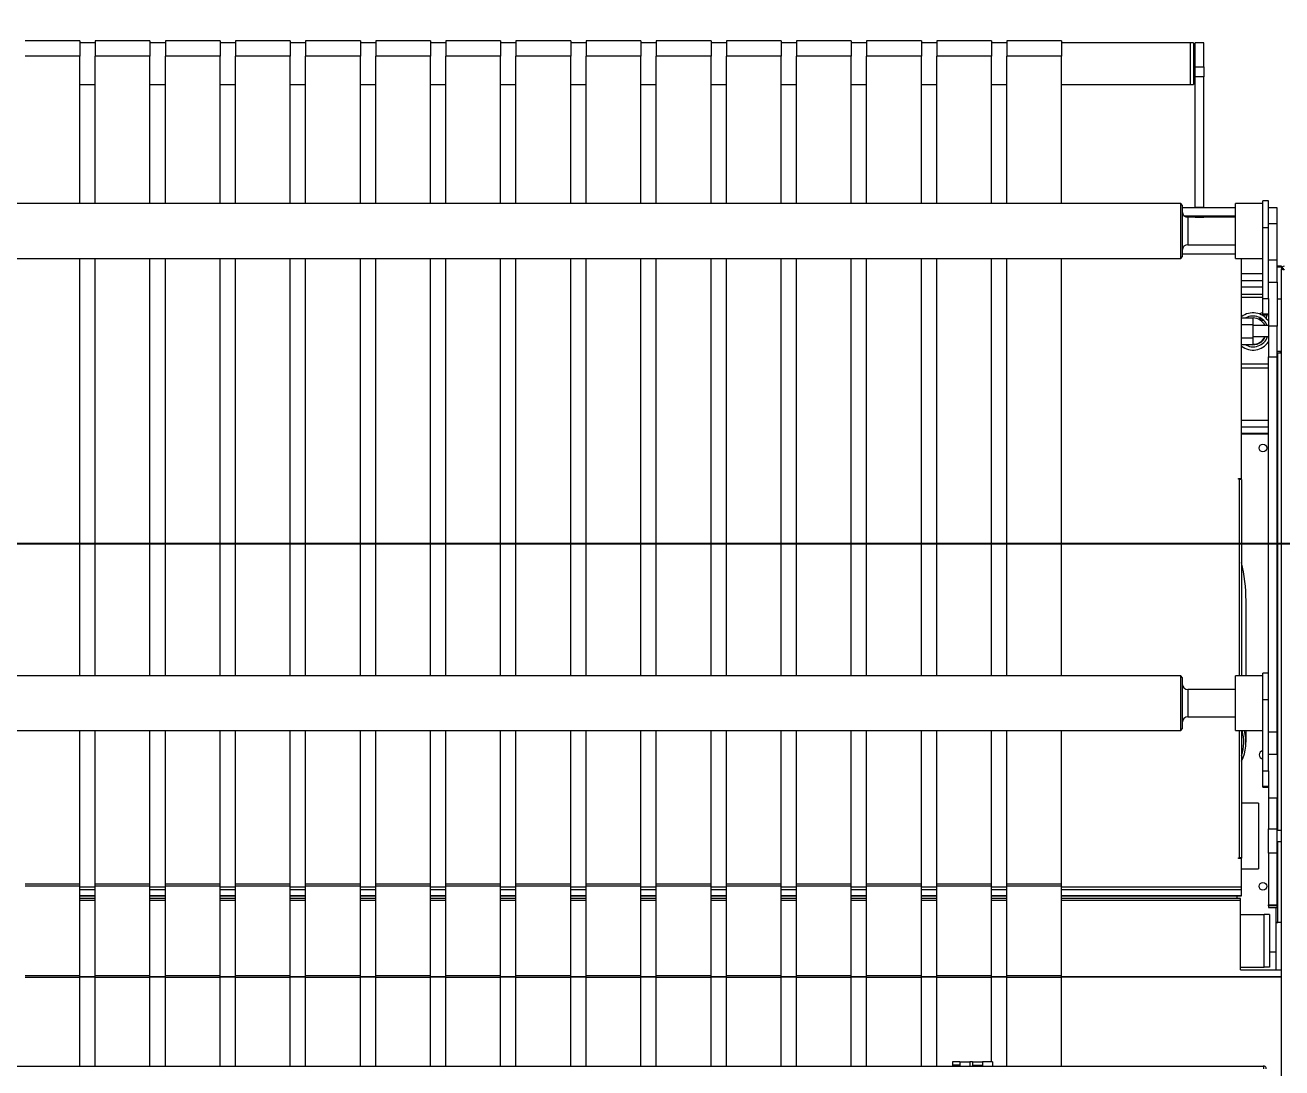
# Model space of a CAD drawing. Extents: x -2187 to 96136, y -11110 to 52208.
# Drawn here: x 50177 to 51324, y 25185 to 26137 of the extents above; entities that cross this region are included whole.
import ezdxf

# ---------------------------------------------------------------- set-up
doc = ezdxf.new("R2010")
doc.units = 0
doc.header["$LTSCALE"] = 1000
doc.header["$MEASUREMENT"] = 0
doc.linetypes.add('DOTE', pattern=[2.42, 2, -0.2, 0.02, -0.2])
doc.layers.add('DOTE', color=14, linetype='DOTE')
doc.styles.get("Standard").update_dxf_attribs({"font": 'gbenor.shx', "bigfont": 'gbcbig.shx'})
doc.dimstyles.new('ISO-25', dxfattribs={"dimscale": 70, "dimtxt": 2.5, "dimasz": 2.5, "dimexe": 1.25, "dimexo": 0.625, "dimtad": 1, "dimtxsty": 'Standard', "dimcen": 2.5, "dimadec": 0, "dimazin": 0, "dimtfac": 1, "dimtmove": 0, "dimatfit": 3, "dimfxl": 0, "dimarcsym": 0})

# ---------------------------------------------------------------- blocks, each defined once
blk = doc.blocks.new('*D139')
at = {"color": 0, "lineweight": -2}
for p, q in [((50994.9, 33684.5), (52335.1, 33684.5)), ((52247.6, 33509.5), (52247.6, 24759.5)), ((51567.6, 24584.5), (52335.1, 24584.5))]:
    blk.add_line(p, q, dxfattribs=at)
at = {"color": 0}
for points in [[(52218.4, 33509.5), (52276.7, 33509.5), (52247.6, 33684.5)], [(52218.4, 24759.5), (52276.7, 24759.5), (52247.6, 24584.5)]]:
    blk.add_solid(points, dxfattribs=at)
at = {"layer": 'Defpoints', "color": 0}
for p in [(50951.1, 33684.5), (51523.8, 24584.5), (52247.6, 24584.5)]:
    blk.add_point(p, dxfattribs=at)
at = {"color": 0, "insert": (52116.3, 29134.5), "char_height": 175, "attachment_point": 5, "rotation": 90}
blk.add_mtext('9100', dxfattribs=at)
blk = doc.blocks.new('*D140')
at = {"color": 0, "lineweight": -2}
for p, q in [((52096.9, 35905.8), (52902.9, 35905.8)), ((52815.4, 35730.8), (52815.4, 22880.8)), ((46777.2, 22705.8), (52902.9, 22705.8))]:
    blk.add_line(p, q, dxfattribs=at)
at = {"color": 0}
for points in [[(52786.2, 35730.8), (52844.5, 35730.8), (52815.4, 35905.8)], [(52786.2, 22880.8), (52844.5, 22880.8), (52815.4, 22705.8)]]:
    blk.add_solid(points, dxfattribs=at)
at = {"layer": 'Defpoints', "color": 0}
for p in [(52053.1, 35905.8), (46733.5, 22705.8), (52815.4, 22705.8)]:
    blk.add_point(p, dxfattribs=at)
at = {"color": 0, "insert": (52684.1, 29455.8), "char_height": 175, "attachment_point": 5, "rotation": 90}
blk.add_mtext('13200', dxfattribs=at)

msp = doc.modelspace()

# ---------------------------------------------------------------- linework, layer by layer
at = {"color": 7, "linetype": 'Continuous', "lineweight": 15}
for p, q in [((50227.117, 26122.291), (50177.117, 26122.291)), ((50227.117, 26122.291), (50227.117, 26108.088)), ((50241.117, 26120.423), (50227.117, 26120.423)), ((50241.117, 26120.423), (50227.117, 26120.423)), ((50291.117, 26122.291), (50241.117, 26122.291)), ((50241.117, 26122.291), (50241.117, 26108.088)), ((50291.117, 26122.291), (50291.117, 26108.088)), ((50305.117, 26120.423), (50291.117, 26120.423)), ((50305.117, 26120.423), (50291.117, 26120.423)), ((50355.117, 26122.291), (50305.117, 26122.291)), ((50305.117, 26122.291), (50305.117, 26108.088)), ((50355.117, 26122.291), (50355.117, 26108.088)), ((50369.117, 26120.423), (50355.117, 26120.423)), ((50369.117, 26120.423), (50355.117, 26120.423)), ((50419.117, 26122.291), (50369.117, 26122.291)), ((50369.117, 26122.291), (50369.117, 26108.088)), ((50419.117, 26122.291), (50419.117, 26108.088)), ((50433.117, 26120.423), (50419.117, 26120.423)), ((50433.117, 26120.423), (50419.117, 26120.423)), ((50483.117, 26122.291), (50433.117, 26122.291)), ((50433.117, 26122.291), (50433.117, 26108.088)), ((50483.117, 26122.291), (50483.117, 26108.088)), ((50497.117, 26120.423), (50483.117, 26120.423)), ((50497.117, 26120.423), (50483.117, 26120.423)), ((50547.117, 26122.291), (50497.117, 26122.291)), ((50497.117, 26122.291), (50497.117, 26108.088)), ((50547.117, 26122.291), (50547.117, 26108.088)), ((50561.117, 26120.423), (50547.117, 26120.423)), ((50561.117, 26120.423), (50547.117, 26120.423)), ((50611.117, 26122.291), (50561.117, 26122.291)), ((50561.117, 26122.291), (50561.117, 26108.088)), ((50611.117, 26122.291), (50611.117, 26108.088)), ((50625.117, 26120.423), (50611.117, 26120.423)), ((50625.117, 26120.423), (50611.117, 26120.423)), ((50675.117, 26122.291), (50625.117, 26122.291)), ((50625.117, 26122.291), (50625.117, 26108.088)), ((50675.117, 26122.291), (50675.117, 26108.088)), ((50689.117, 26120.423), (50675.117, 26120.423)), ((50689.117, 26120.423), (50675.117, 26120.423)), ((50739.117, 26122.291), (50689.117, 26122.291)), ((50689.117, 26122.291), (50689.117, 26108.088)), ((50739.117, 26122.291), (50739.117, 26108.088)), ((50753.117, 26120.423), (50739.117, 26120.423)), ((50753.117, 26120.423), (50739.117, 26120.423)), ((50803.117, 26122.291), (50753.117, 26122.291)), ((50753.117, 26122.291), (50753.117, 26108.088)), ((50803.117, 26122.291), (50803.117, 26108.088)), ((50817.117, 26120.423), (50803.117, 26120.423)), ((50817.117, 26120.423), (50803.117, 26120.423)), ((50867.117, 26122.291), (50817.117, 26122.291)), ((50817.117, 26122.291), (50817.117, 26108.088)), ((50867.117, 26122.291), (50867.117, 26108.088)), ((50881.117, 26120.423), (50867.117, 26120.423)), ((50881.117, 26120.423), (50867.117, 26120.423)), ((50931.117, 26122.291), (50881.117, 26122.291)), ((50881.117, 26122.291), (50881.117, 26108.088)), ((50931.117, 26122.291), (50931.117, 26108.088)), ((50945.117, 26120.423), (50931.117, 26120.423)), ((50945.117, 26120.423), (50931.117, 26120.423)), ((50995.117, 26122.291), (50945.117, 26122.291)), ((50945.117, 26122.291), (50945.117, 26108.088)), ((50995.117, 26122.291), (50995.117, 26108.088)), ((51009.117, 26120.423), (50995.117, 26120.423)), ((51009.117, 26120.423), (50995.117, 26120.423)), ((51059.117, 26122.291), (51009.117, 26122.291)), ((51009.117, 26122.291), (51009.117, 26108.088)), ((51059.117, 26122.291), (51059.117, 26108.088)), ((51073.117, 26120.423), (51059.117, 26120.423)), ((51073.117, 26120.423), (51059.117, 26120.423)), ((51123.117, 26122.291), (51073.117, 26122.291)), ((51073.117, 26122.291), (51073.117, 26108.088)), ((51123.117, 26122.291), (51123.117, 26108.088)), ((51240.503, 26120.423), (51123.117, 26120.423)), ((51243.324, 26120.423), (51123.117, 26120.423)), ((51240.503, 26120.423), (51240.503, 26106.892)), ((51243.324, 26120.423), (51243.324, 26088.627)), ((51252.824, 26120.423), (51244.824, 26120.423)), ((51244.824, 26098.304), (51244.824, 26120.423)), ((51252.824, 26098.304), (51252.824, 26120.423)), ((50227.117, 26108.088), (50177.117, 26108.088)), ((50227.117, 25973.625), (50227.117, 26108.088)), ((50291.117, 26108.088), (50241.117, 26108.088)), ((50241.117, 25973.625), (50241.117, 26108.088)), ((50291.117, 25973.625), (50291.117, 26108.088)), ((50355.117, 26108.088), (50305.117, 26108.088)), ((50305.117, 25973.625), (50305.117, 26108.088)), ((50355.117, 25973.625), (50355.117, 26108.088)), ((50419.117, 26108.088), (50369.117, 26108.088)), ((50369.117, 25973.625), (50369.117, 26108.088)), ((50419.117, 25973.625), (50419.117, 26108.088)), ((50483.117, 26108.088), (50433.117, 26108.088)), ((50433.117, 25973.625), (50433.117, 26108.088)), ((50483.117, 25973.625), (50483.117, 26108.088)), ((50547.117, 26108.088), (50497.117, 26108.088)), ((50497.117, 25973.625), (50497.117, 26108.088)), ((50547.117, 25973.625), (50547.117, 26108.088)), ((50611.117, 26108.088), (50561.117, 26108.088)), ((50561.117, 25973.625), (50561.117, 26108.088)), ((50611.117, 25973.625), (50611.117, 26108.088)), ((50675.117, 26108.088), (50625.117, 26108.088)), ((50625.117, 25973.625), (50625.117, 26108.088)), ((50675.117, 25973.625), (50675.117, 26108.088)), ((50739.117, 26108.088), (50689.117, 26108.088)), ((50689.117, 25973.625), (50689.117, 26108.088)), ((50739.117, 25973.625), (50739.117, 26108.088)), ((50803.117, 26108.088), (50753.117, 26108.088)), ((50753.117, 25973.625), (50753.117, 26108.088)), ((50803.117, 25973.625), (50803.117, 26108.088)), ((50867.117, 26108.088), (50817.117, 26108.088)), ((50817.117, 25973.625), (50817.117, 26108.088)), ((50867.117, 25973.625), (50867.117, 26108.088)), ((50931.117, 26108.088), (50881.117, 26108.088)), ((50881.117, 25973.625), (50881.117, 26108.088)), ((50931.117, 25973.625), (50931.117, 26108.088)), ((50995.117, 26108.088), (50945.117, 26108.088)), ((50945.117, 25973.625), (50945.117, 26108.088)), ((50995.117, 25973.625), (50995.117, 26108.088)), ((51059.117, 26108.088), (51009.117, 26108.088)), ((51009.117, 25973.625), (51009.117, 26108.088)), ((51059.117, 25973.625), (51059.117, 26108.088)), ((51123.117, 26108.088), (51073.117, 26108.088)), ((51073.117, 25973.625), (51073.117, 26108.088)), ((51123.117, 25973.625), (51123.117, 26108.088)), ((51240.503, 26106.892), (51240.503, 26082.423)), ((51244.324, 26111.173), (51243.324, 26111.173)), ((51244.824, 26110.673), (51244.324, 26111.173)), ((51244.324, 26111.173), (51244.324, 26100.452)), ((51244.324, 26100.452), (51244.324, 26091.673)), ((51244.824, 26098.304), (51252.824, 26098.304)), ((51244.824, 26089.265), (51244.824, 26098.304)), ((51252.824, 26098.304), (51252.824, 26089.265)), ((50227.117, 26082.423), (50241.117, 26082.423)), ((50227.117, 26082.423), (50241.117, 26082.423)), ((50291.117, 26082.423), (50305.117, 26082.423)), ((50291.117, 26082.423), (50305.117, 26082.423)), ((50355.117, 26082.423), (50369.117, 26082.423)), ((50355.117, 26082.423), (50369.117, 26082.423)), ((50419.117, 26082.423), (50433.117, 26082.423)), ((50419.117, 26082.423), (50433.117, 26082.423)), ((50483.117, 26082.423), (50497.117, 26082.423)), ((50483.117, 26082.423), (50497.117, 26082.423)), ((50547.117, 26082.423), (50561.117, 26082.423)), ((50547.117, 26082.423), (50561.117, 26082.423)), ((50611.117, 26082.423), (50625.117, 26082.423)), ((50611.117, 26082.423), (50625.117, 26082.423)), ((50675.117, 26082.423), (50689.117, 26082.423)), ((50675.117, 26082.423), (50689.117, 26082.423)), ((50739.117, 26082.423), (50753.117, 26082.423)), ((50739.117, 26082.423), (50753.117, 26082.423)), ((50803.117, 26082.423), (50817.117, 26082.423)), ((50803.117, 26082.423), (50817.117, 26082.423)), ((50867.117, 26082.423), (50881.117, 26082.423)), ((50867.117, 26082.423), (50881.117, 26082.423)), ((50931.117, 26082.423), (50945.117, 26082.423)), ((50931.117, 26082.423), (50945.117, 26082.423)), ((50995.117, 26082.423), (51009.117, 26082.423)), ((50995.117, 26082.423), (51009.117, 26082.423)), ((51059.117, 26082.423), (51073.117, 26082.423)), ((51059.117, 26082.423), (51073.117, 26082.423)), ((51123.117, 26082.423), (51240.503, 26082.423)), ((51123.117, 26082.423), (51243.324, 26082.423)), ((51243.324, 26091.673), (51244.324, 26091.673)), ((51243.324, 26088.627), (51243.324, 26082.423)), ((51244.324, 26091.673), (51244.824, 26092.173)), ((51252.824, 26089.265), (51244.824, 26089.265)), ((51244.824, 25970.075), (51244.824, 26089.265)), ((51252.824, 25970.075), (51252.824, 26089.265)), ((51231.749, 25973.625), (47954.749, 25973.625)), ((51233.249, 25972.125), (51231.749, 25973.625)), ((51231.749, 25924.244), (51231.749, 25973.625)), ((51233.249, 25972.125), (51233.249, 25925.706)), ((51233.249, 25970.075), (51281.824, 25970.075)), ((51252.824, 25970.075), (51244.824, 25970.075)), ((51306.824, 25973.625), (51281.824, 25973.625)), ((51281.824, 25923.625), (51281.824, 25973.625)), ((51311.824, 25976.125), (51306.824, 25976.125)), ((51306.824, 25951.631), (51306.824, 25976.125)), ((51311.824, 25951.631), (51311.824, 25976.125)), ((51319.824, 25969.77), (51311.824, 25969.77)), ((51319.824, 25955.527), (51319.824, 25969.77)), ((51234.899, 25962.413), (51281.824, 25962.413)), ((51281.824, 25961.186), (51237.474, 25961.186)), ((51281.749, 25961.125), (51238.249, 25961.125)), ((51244.824, 25961.262), (51252.824, 25961.262)), ((51244.824, 25961.186), (51244.824, 25961.262)), ((51252.824, 25961.262), (51252.824, 25961.186)), ((51281.824, 25961.05), (51281.749, 25961.125)), ((51281.749, 25936.434), (51281.749, 25961.125)), ((51311.824, 25955.527), (51319.824, 25955.527)), ((51319.824, 25922.102), (51319.824, 25955.527)), ((51311.824, 25951.631), (51306.824, 25951.631)), ((51306.824, 25887.011), (51306.824, 25951.631)), ((51311.824, 25887.011), (51311.824, 25951.631)), ((51238.249, 25936.125), (51281.749, 25936.125)), ((51281.749, 25936.125), (51281.749, 25936.434)), ((51281.749, 25936.125), (51281.824, 25936.201)), ((47954.749, 25923.625), (51231.749, 25923.625)), ((50227.117, 25542.671), (50227.117, 25923.625)), ((50241.117, 25542.671), (50241.117, 25923.625)), ((50291.117, 25542.671), (50291.117, 25923.625)), ((50305.117, 25542.671), (50305.117, 25923.625)), ((50355.117, 25542.671), (50355.117, 25923.625)), ((50369.117, 25542.671), (50369.117, 25923.625)), ((50419.117, 25542.671), (50419.117, 25923.625)), ((50433.117, 25542.671), (50433.117, 25923.625)), ((50483.117, 25542.671), (50483.117, 25923.625)), ((50497.117, 25542.671), (50497.117, 25923.625)), ((50547.117, 25542.671), (50547.117, 25923.625)), ((50561.117, 25542.671), (50561.117, 25923.625)), ((50611.117, 25542.671), (50611.117, 25923.625)), ((50625.117, 25542.671), (50625.117, 25923.625)), ((50675.117, 25542.671), (50675.117, 25923.625)), ((50689.117, 25542.671), (50689.117, 25923.625)), ((50739.117, 25542.671), (50739.117, 25923.625)), ((50753.117, 25542.671), (50753.117, 25923.625)), ((50803.117, 25542.671), (50803.117, 25923.625)), ((50817.117, 25542.671), (50817.117, 25923.625)), ((50867.117, 25542.671), (50867.117, 25923.625)), ((50881.117, 25542.671), (50881.117, 25923.625)), ((50931.117, 25542.671), (50931.117, 25923.625)), ((50945.117, 25542.671), (50945.117, 25923.625)), ((50995.117, 25542.671), (50995.117, 25923.625)), ((51009.117, 25542.671), (51009.117, 25923.625)), ((51059.117, 25542.671), (51059.117, 25923.625)), ((51073.117, 25542.671), (51073.117, 25923.625)), ((51123.117, 25542.671), (51123.117, 25923.625)), ((51231.749, 25923.625), (51233.249, 25925.125)), ((51231.749, 25923.625), (51231.749, 25924.244)), ((51281.824, 25927.519), (51233.249, 25927.519)), ((51233.249, 25925.706), (51233.249, 25925.125)), ((51281.824, 25923.625), (51306.824, 25923.625)), ((51287.362, 25722.866), (51287.362, 25923.625)), ((51319.824, 25922.102), (51311.824, 25922.102)), ((51319.824, 25901.947), (51319.824, 25922.102)), ((51323.824, 25916.54), (51319.824, 25916.54)), ((51323.824, 25915.54), (51319.824, 25915.54)), ((51323.824, 25915.54), (51323.824, 25916.54)), ((51323.824, 25915.54), (51323.824, 25914.04)), ((51323.824, 25059.04), (51323.824, 25914.04)), ((51325.824, 25914.04), (51323.824, 25914.04)), ((51311.824, 25901.947), (51319.824, 25901.947)), ((51319.824, 25901.947), (51319.824, 25861.814)), ((51287.362, 25897.545), (51306.824, 25897.545)), ((51306.824, 25890.54), (51287.362, 25890.54)), ((51306.824, 25887.011), (51311.824, 25887.011)), ((51306.824, 25872.722), (51306.824, 25887.011)), ((51311.824, 25887.011), (51311.824, 25874.872)), ((51323.824, 25886.54), (51319.824, 25886.54)), ((51311.824, 25874.872), (51311.824, 25861.814)), ((51287.362, 25869.365), (51297.824, 25869.365)), ((51287.362, 25863.322), (51297.824, 25863.322)), ((51297.824, 25863.322), (51297.824, 25869.365)), ((51297.824, 25851.198), (51297.824, 25863.322)), ((51311.824, 25872.722), (51306.824, 25872.722)), ((51306.824, 25872.67), (51306.824, 25872.722)), ((51306.824, 25872.67), (51311.824, 25872.67)), ((51306.824, 25871.983), (51306.824, 25872.67)), ((51306.824, 25871.983), (51311.824, 25871.983)), ((51311.824, 25862.241), (51297.824, 25862.241)), ((51297.824, 25852.241), (51311.824, 25852.241)), ((51319.824, 25861.814), (51311.824, 25861.814)), ((51311.824, 25861.814), (51311.824, 25833.808)), ((51319.824, 25833.808), (51319.824, 25861.814)), ((51287.362, 25851.198), (51297.824, 25851.198)), ((51287.362, 25845.117), (51297.824, 25845.117)), ((51297.824, 25845.117), (51297.824, 25851.198)), ((51311.824, 25833.808), (51319.824, 25833.808)), ((51311.824, 25545.171), (51311.824, 25833.808)), ((51323.824, 25838.54), (51319.824, 25838.54)), ((51319.824, 25837.54), (51320.524, 25837.54)), ((51319.824, 25491.148), (51319.824, 25833.808)), ((51320.524, 25837.54), (51323.824, 25837.54)), ((51322.824, 25837.54), (51322.824, 25838.54)), ((51311.824, 25827.111), (51287.362, 25827.111)), ((51287.362, 25763.47), (51311.824, 25763.47)), ((51284.612, 25722.866), (51287.362, 25722.866)), ((51284.612, 25722.146), (51284.612, 25722.866)), ((51284.612, 25722.444), (51287.362, 25722.444)), ((51285.362, 25722.146), (51284.612, 25722.146)), ((51287.362, 25722.444), (51287.362, 25722.866)), ((51287.362, 25721.584), (51287.362, 25542.671)), ((51291.383, 25542.671), (51291.383, 25611.151)), ((51231.749, 25542.671), (47954.749, 25542.671)), ((51233.249, 25541.171), (51231.749, 25542.671)), ((51231.749, 25493.289), (51231.749, 25542.671)), ((51306.824, 25542.671), (51281.824, 25542.671)), ((51281.824, 25492.671), (51281.824, 25542.671)), ((51311.824, 25545.171), (51306.824, 25545.171)), ((51306.824, 25520.677), (51306.824, 25545.171)), ((51311.824, 25520.677), (51311.824, 25545.171)), ((51233.249, 25541.171), (51233.249, 25494.752)), ((51281.749, 25530.171), (51238.249, 25530.171)), ((51281.824, 25530.096), (51281.749, 25530.171)), ((51281.749, 25505.48), (51281.749, 25530.171)), ((51311.824, 25520.677), (51306.824, 25520.677)), ((51306.824, 25456.057), (51306.824, 25520.677)), ((51311.824, 25456.057), (51311.824, 25520.677)), ((51238.249, 25505.171), (51281.749, 25505.171)), ((51281.749, 25505.171), (51281.749, 25505.48)), ((51281.749, 25505.171), (51281.824, 25505.246)), ((47954.749, 25492.671), (51231.749, 25492.671)), ((50227.117, 25352.374), (50227.117, 25492.671)), ((50241.117, 25352.374), (50241.117, 25492.671)), ((50291.117, 25352.374), (50291.117, 25492.671)), ((50305.117, 25352.374), (50305.117, 25492.671)), ((50355.117, 25352.374), (50355.117, 25492.671)), ((50369.117, 25352.374), (50369.117, 25492.671)), ((50419.117, 25352.374), (50419.117, 25492.671)), ((50433.117, 25352.374), (50433.117, 25492.671)), ((50483.117, 25352.374), (50483.117, 25492.671)), ((50497.117, 25352.374), (50497.117, 25492.671)), ((50547.117, 25352.374), (50547.117, 25492.671)), ((50561.117, 25352.374), (50561.117, 25492.671)), ((50611.117, 25352.374), (50611.117, 25492.671)), ((50625.117, 25352.374), (50625.117, 25492.671)), ((50675.117, 25352.374), (50675.117, 25492.671)), ((50689.117, 25352.374), (50689.117, 25492.671)), ((50739.117, 25352.374), (50739.117, 25492.671)), ((50753.117, 25352.374), (50753.117, 25492.671)), ((50803.117, 25352.374), (50803.117, 25492.671)), ((50817.117, 25352.374), (50817.117, 25492.671)), ((50867.117, 25352.374), (50867.117, 25492.671)), ((50881.117, 25352.374), (50881.117, 25492.671)), ((50931.117, 25352.374), (50931.117, 25492.671)), ((50945.117, 25352.374), (50945.117, 25492.671)), ((50995.117, 25352.374), (50995.117, 25492.671)), ((51009.117, 25352.374), (51009.117, 25492.671)), ((51059.117, 25352.374), (51059.117, 25492.671)), ((51073.117, 25352.374), (51073.117, 25492.671)), ((51123.117, 25352.374), (51123.117, 25492.671)), ((51231.749, 25492.671), (51233.249, 25494.171)), ((51231.749, 25492.671), (51231.749, 25493.289)), ((51233.249, 25494.752), (51233.249, 25494.171)), ((51281.824, 25492.671), (51306.824, 25492.671)), ((51287.362, 25492.671), (51287.362, 25376.097)), ((51291.383, 25482.104), (51291.383, 25492.671)), ((51319.824, 25491.148), (51311.824, 25491.148)), ((51319.824, 25470.993), (51319.824, 25491.148)), ((51311.824, 25470.993), (51319.824, 25470.993)), ((51319.824, 25470.993), (51319.824, 25430.859)), ((51306.824, 25456.057), (51311.824, 25456.057)), ((51306.824, 25441.768), (51306.824, 25456.057)), ((51311.824, 25456.057), (51311.824, 25443.918)), ((51311.824, 25441.768), (51306.824, 25441.768)), ((51306.824, 25441.716), (51306.824, 25441.768)), ((51306.824, 25441.716), (51311.824, 25441.716)), ((51306.824, 25441.029), (51306.824, 25441.716)), ((51306.824, 25441.029), (51311.824, 25441.029)), ((51311.824, 25443.918), (51311.824, 25430.859)), ((51319.824, 25430.859), (51311.824, 25430.859)), ((51311.824, 25430.859), (51311.824, 25402.854)), ((51319.824, 25402.854), (51319.824, 25430.859)), ((51302.824, 25426.54), (51287.362, 25426.54)), ((51302.824, 25426.54), (51302.824, 25366.54)), ((51311.824, 25402.854), (51319.824, 25402.854)), ((51311.824, 25380.921), (51311.824, 25402.854)), ((51319.824, 25380.921), (51319.824, 25402.854)), ((51323.824, 25401.54), (51319.824, 25401.54)), ((51319.824, 25391.54), (51323.824, 25391.54)), ((51284.612, 25376.659), (51285.362, 25376.659)), ((51284.612, 25375.94), (51284.612, 25376.659)), ((51284.612, 25376.238), (51285.362, 25376.238)), ((51287.362, 25375.94), (51284.612, 25375.94)), ((51285.362, 25376.238), (51285.362, 25376.659)), ((51285.862, 25376.097), (51287.362, 25376.097)), ((51285.862, 25375.94), (51285.862, 25376.097)), ((51287.362, 25375.94), (51287.362, 25376.097)), ((51287.362, 25349.788), (51287.362, 25375.94)), ((51319.824, 25380.921), (51311.824, 25380.921)), ((51311.824, 25380.921), (51311.824, 25333.591)), ((51319.824, 25333.591), (51319.824, 25380.921)), ((51287.362, 25366.54), (51302.824, 25366.54)), ((50227.117, 25352.374), (50177.117, 25352.374)), ((50227.117, 25350.572), (50177.117, 25350.572)), ((50227.117, 25350.572), (50227.117, 25352.374)), ((50227.117, 25268.693), (50227.117, 25350.572)), ((50291.117, 25352.374), (50241.117, 25352.374)), ((50241.117, 25350.572), (50241.117, 25352.374)), ((50291.117, 25350.572), (50241.117, 25350.572)), ((50241.117, 25268.693), (50241.117, 25350.572)), ((50291.117, 25350.572), (50291.117, 25352.374)), ((50291.117, 25268.693), (50291.117, 25350.572)), ((50355.117, 25352.374), (50305.117, 25352.374)), ((50305.117, 25350.572), (50305.117, 25352.374)), ((50355.117, 25350.572), (50305.117, 25350.572)), ((50305.117, 25268.693), (50305.117, 25350.572)), ((50355.117, 25350.572), (50355.117, 25352.374)), ((50355.117, 25268.693), (50355.117, 25350.572)), ((50419.117, 25352.374), (50369.117, 25352.374)), ((50369.117, 25350.572), (50369.117, 25352.374)), ((50419.117, 25350.572), (50369.117, 25350.572)), ((50369.117, 25268.693), (50369.117, 25350.572)), ((50419.117, 25350.572), (50419.117, 25352.374)), ((50419.117, 25268.693), (50419.117, 25350.572)), ((50483.117, 25352.374), (50433.117, 25352.374)), ((50433.117, 25350.572), (50433.117, 25352.374)), ((50483.117, 25350.572), (50433.117, 25350.572)), ((50433.117, 25268.693), (50433.117, 25350.572)), ((50483.117, 25350.572), (50483.117, 25352.374)), ((50483.117, 25268.693), (50483.117, 25350.572)), ((50547.117, 25352.374), (50497.117, 25352.374)), ((50497.117, 25350.572), (50497.117, 25352.374)), ((50547.117, 25350.572), (50497.117, 25350.572)), ((50497.117, 25268.693), (50497.117, 25350.572)), ((50547.117, 25350.572), (50547.117, 25352.374)), ((50547.117, 25268.693), (50547.117, 25350.572)), ((50611.117, 25352.374), (50561.117, 25352.374)), ((50561.117, 25350.572), (50561.117, 25352.374)), ((50611.117, 25350.572), (50561.117, 25350.572)), ((50561.117, 25268.693), (50561.117, 25350.572)), ((50611.117, 25350.572), (50611.117, 25352.374)), ((50611.117, 25268.693), (50611.117, 25350.572)), ((50675.117, 25352.374), (50625.117, 25352.374)), ((50625.117, 25350.572), (50625.117, 25352.374)), ((50675.117, 25350.572), (50625.117, 25350.572)), ((50625.117, 25268.693), (50625.117, 25350.572)), ((50675.117, 25350.572), (50675.117, 25352.374)), ((50675.117, 25268.693), (50675.117, 25350.572)), ((50739.117, 25352.374), (50689.117, 25352.374)), ((50689.117, 25350.572), (50689.117, 25352.374)), ((50739.117, 25350.572), (50689.117, 25350.572)), ((50689.117, 25268.693), (50689.117, 25350.572)), ((50739.117, 25350.572), (50739.117, 25352.374)), ((50739.117, 25268.693), (50739.117, 25350.572)), ((50803.117, 25352.374), (50753.117, 25352.374)), ((50753.117, 25350.572), (50753.117, 25352.374)), ((50803.117, 25350.572), (50753.117, 25350.572)), ((50753.117, 25268.693), (50753.117, 25350.572)), ((50803.117, 25350.572), (50803.117, 25352.374)), ((50803.117, 25268.693), (50803.117, 25350.572)), ((50867.117, 25352.374), (50817.117, 25352.374)), ((50817.117, 25350.572), (50817.117, 25352.374)), ((50867.117, 25350.572), (50817.117, 25350.572)), ((50817.117, 25268.693), (50817.117, 25350.572)), ((50867.117, 25350.572), (50867.117, 25352.374)), ((50867.117, 25268.693), (50867.117, 25350.572)), ((50931.117, 25352.374), (50881.117, 25352.374)), ((50881.117, 25350.572), (50881.117, 25352.374)), ((50931.117, 25350.572), (50881.117, 25350.572)), ((50881.117, 25268.693), (50881.117, 25350.572)), ((50931.117, 25350.572), (50931.117, 25352.374)), ((50931.117, 25268.693), (50931.117, 25350.572)), ((50995.117, 25352.374), (50945.117, 25352.374)), ((50945.117, 25350.572), (50945.117, 25352.374)), ((50995.117, 25350.572), (50945.117, 25350.572)), ((50945.117, 25268.693), (50945.117, 25350.572)), ((50995.117, 25350.572), (50995.117, 25352.374)), ((50995.117, 25268.693), (50995.117, 25350.572)), ((51059.117, 25352.374), (51009.117, 25352.374)), ((51009.117, 25350.572), (51009.117, 25352.374)), ((51059.117, 25350.572), (51009.117, 25350.572)), ((51009.117, 25268.693), (51009.117, 25350.572)), ((51059.117, 25350.572), (51059.117, 25352.374)), ((51059.117, 25268.693), (51059.117, 25350.572)), ((51123.117, 25352.374), (51073.117, 25352.374)), ((51073.117, 25350.572), (51073.117, 25352.374)), ((51123.117, 25350.572), (51073.117, 25350.572)), ((51073.117, 25268.693), (51073.117, 25350.572)), ((51123.117, 25350.572), (51123.117, 25352.374)), ((51123.117, 25268.693), (51123.117, 25350.572)), ((51287.362, 25347.307), (51287.362, 25349.788)), ((51287.362, 25341.966), (51287.362, 25347.307)), ((50227.117, 25341.886), (50241.117, 25341.886)), ((50241.117, 25339.375), (50227.117, 25339.375)), ((50291.117, 25341.886), (50305.117, 25341.886)), ((50305.117, 25339.375), (50291.117, 25339.375)), ((50355.117, 25341.886), (50369.117, 25341.886)), ((50369.117, 25339.375), (50355.117, 25339.375)), ((50419.117, 25341.886), (50433.117, 25341.886)), ((50433.117, 25339.375), (50419.117, 25339.375)), ((50483.117, 25341.886), (50497.117, 25341.886)), ((50497.117, 25339.375), (50483.117, 25339.375)), ((50547.117, 25341.886), (50561.117, 25341.886)), ((50561.117, 25339.375), (50547.117, 25339.375)), ((50611.117, 25341.886), (50625.117, 25341.886)), ((50625.117, 25339.375), (50611.117, 25339.375)), ((50675.117, 25341.886), (50689.117, 25341.886)), ((50689.117, 25339.375), (50675.117, 25339.375)), ((50739.117, 25341.886), (50753.117, 25341.886)), ((50753.117, 25339.375), (50739.117, 25339.375)), ((50803.117, 25341.886), (50817.117, 25341.886)), ((50817.117, 25339.375), (50803.117, 25339.375)), ((50867.117, 25341.886), (50881.117, 25341.886)), ((50881.117, 25339.375), (50867.117, 25339.375)), ((50931.117, 25341.886), (50945.117, 25341.886)), ((50945.117, 25339.375), (50931.117, 25339.375)), ((50995.117, 25341.886), (51009.117, 25341.886)), ((51009.117, 25339.375), (50995.117, 25339.375)), ((51059.117, 25341.886), (51073.117, 25341.886)), ((51073.117, 25339.375), (51059.117, 25339.375)), ((51123.117, 25341.886), (51287.362, 25341.886)), ((51286.362, 25339.375), (51123.117, 25339.375)), ((51282.862, 25341.886), (51282.862, 25339.375)), ((51286.362, 25337.475), (51286.362, 25339.375)), ((51286.362, 25274.375), (51286.362, 25337.475)), ((51287.362, 25341.886), (51287.362, 25341.966)), ((51286.362, 25324.831), (51307.824, 25324.831)), ((51307.824, 25276.831), (51307.824, 25324.831)), ((51312.824, 25324.831), (51307.824, 25324.831)), ((51311.824, 25333.591), (51319.824, 25333.591)), ((51311.824, 25332.838), (51311.824, 25333.591)), ((51319.824, 25332.838), (51311.824, 25332.838)), ((51311.824, 25332.838), (51311.824, 25331.229)), ((51311.824, 25331.229), (51319.824, 25331.229)), ((51312.824, 25324.831), (51312.824, 25276.831)), ((51318.824, 25290.54), (51318.824, 25331.229)), ((51319.824, 25332.838), (51319.824, 25333.591)), ((51319.824, 25331.229), (51319.824, 25332.838)), ((51318.824, 25317.54), (51320.524, 25317.54)), ((51323.824, 25317.54), (51318.824, 25317.54)), ((51318.824, 25290.54), (51312.824, 25290.54)), ((51318.824, 25274.375), (51318.824, 25290.54)), ((50227.117, 25268.693), (50177.117, 25268.693)), ((50227.117, 25267.239), (50177.117, 25267.239)), ((50227.117, 25267.239), (50227.117, 25268.693)), ((50227.117, 25186.54), (50227.117, 25267.239)), ((50291.117, 25268.693), (50241.117, 25268.693)), ((50241.117, 25267.239), (50241.117, 25268.693)), ((50291.117, 25267.239), (50241.117, 25267.239)), ((50241.117, 25186.54), (50241.117, 25267.239)), ((50291.117, 25267.239), (50291.117, 25268.693)), ((50291.117, 25186.54), (50291.117, 25267.239)), ((50355.117, 25268.693), (50305.117, 25268.693)), ((50305.117, 25267.239), (50305.117, 25268.693)), ((50355.117, 25267.239), (50305.117, 25267.239)), ((50305.117, 25186.54), (50305.117, 25267.239)), ((50355.117, 25267.239), (50355.117, 25268.693)), ((50355.117, 25186.54), (50355.117, 25267.239)), ((50419.117, 25268.693), (50369.117, 25268.693)), ((50369.117, 25267.239), (50369.117, 25268.693)), ((50419.117, 25267.239), (50369.117, 25267.239)), ((50369.117, 25186.54), (50369.117, 25267.239)), ((50419.117, 25267.239), (50419.117, 25268.693)), ((50419.117, 25186.54), (50419.117, 25267.239)), ((50483.117, 25268.693), (50433.117, 25268.693)), ((50433.117, 25267.239), (50433.117, 25268.693)), ((50483.117, 25267.239), (50433.117, 25267.239)), ((50433.117, 25186.54), (50433.117, 25267.239)), ((50483.117, 25267.239), (50483.117, 25268.693)), ((50483.117, 25186.54), (50483.117, 25267.239)), ((50547.117, 25268.693), (50497.117, 25268.693)), ((50497.117, 25267.239), (50497.117, 25268.693)), ((50547.117, 25267.239), (50497.117, 25267.239)), ((50497.117, 25186.54), (50497.117, 25267.239)), ((50547.117, 25267.239), (50547.117, 25268.693)), ((50547.117, 25186.54), (50547.117, 25267.239)), ((50611.117, 25268.693), (50561.117, 25268.693)), ((50561.117, 25267.239), (50561.117, 25268.693)), ((50611.117, 25267.239), (50561.117, 25267.239)), ((50561.117, 25186.54), (50561.117, 25267.239)), ((50611.117, 25267.239), (50611.117, 25268.693)), ((50611.117, 25186.54), (50611.117, 25267.239)), ((50675.117, 25268.693), (50625.117, 25268.693)), ((50625.117, 25267.239), (50625.117, 25268.693)), ((50675.117, 25267.239), (50625.117, 25267.239)), ((50625.117, 25186.54), (50625.117, 25267.239)), ((50675.117, 25267.239), (50675.117, 25268.693)), ((50675.117, 25186.54), (50675.117, 25267.239)), ((50739.117, 25268.693), (50689.117, 25268.693)), ((50689.117, 25267.239), (50689.117, 25268.693)), ((50739.117, 25267.239), (50689.117, 25267.239)), ((50689.117, 25186.54), (50689.117, 25267.239)), ((50739.117, 25267.239), (50739.117, 25268.693)), ((50739.117, 25186.54), (50739.117, 25267.239)), ((50803.117, 25268.693), (50753.117, 25268.693)), ((50753.117, 25267.239), (50753.117, 25268.693)), ((50803.117, 25267.239), (50753.117, 25267.239)), ((50753.117, 25186.54), (50753.117, 25267.239)), ((50803.117, 25267.239), (50803.117, 25268.693)), ((50803.117, 25186.54), (50803.117, 25267.239)), ((50867.117, 25268.693), (50817.117, 25268.693)), ((50817.117, 25267.239), (50817.117, 25268.693)), ((50867.117, 25267.239), (50817.117, 25267.239)), ((50817.117, 25186.54), (50817.117, 25267.239)), ((50867.117, 25267.239), (50867.117, 25268.693)), ((50867.117, 25186.54), (50867.117, 25267.239)), ((50931.117, 25268.693), (50881.117, 25268.693)), ((50881.117, 25267.239), (50881.117, 25268.693)), ((50931.117, 25267.239), (50881.117, 25267.239)), ((50881.117, 25186.54), (50881.117, 25267.239)), ((50931.117, 25267.239), (50931.117, 25268.693)), ((50931.117, 25186.54), (50931.117, 25267.239)), ((50995.117, 25268.693), (50945.117, 25268.693)), ((50945.117, 25267.239), (50945.117, 25268.693)), ((50995.117, 25267.239), (50945.117, 25267.239)), ((50945.117, 25186.54), (50945.117, 25267.239)), ((50995.117, 25267.239), (50995.117, 25268.693)), ((50995.117, 25186.54), (50995.117, 25267.239)), ((51059.117, 25268.693), (51009.117, 25268.693)), ((51009.117, 25267.239), (51009.117, 25268.693)), ((51059.117, 25267.239), (51009.117, 25267.239)), ((51009.117, 25186.54), (51009.117, 25267.239)), ((51059.117, 25267.239), (51059.117, 25268.693)), ((51059.117, 25190.314), (51059.117, 25267.239)), ((51123.117, 25268.693), (51073.117, 25268.693)), ((51073.117, 25267.239), (51073.117, 25268.693)), ((51123.117, 25267.239), (51073.117, 25267.239)), ((51073.117, 25186.54), (51073.117, 25267.239)), ((51123.117, 25267.239), (51123.117, 25268.693)), ((51123.117, 25186.54), (51123.117, 25267.239)), ((51286.362, 25276.831), (51307.824, 25276.831)), ((51286.362, 25274.375), (51323.824, 25274.375)), ((51312.824, 25276.831), (51307.824, 25276.831)), ((47866.678, 25186.54), (51306.971, 25186.54)), ((51023.649, 25190.314), (51023.649, 25187.314)), ((51030.119, 25190.314), (51023.649, 25190.314)), ((51030.119, 25187.314), (51023.649, 25187.314)), ((51023.649, 25187.314), (51023.758, 25186.54)), ((51030.119, 25190.314), (51030.119, 25186.54)), ((51030.119, 25190.314), (51039.357, 25190.314)), ((51039.357, 25190.314), (51039.357, 25186.54)), ((51041.846, 25190.314), (51039.357, 25190.314)), ((51041.846, 25190.314), (51041.846, 25187.314)), ((51041.846, 25190.314), (51050.807, 25190.314)), ((51041.846, 25187.314), (51041.955, 25186.54)), ((51041.846, 25187.314), (51050.807, 25187.314)), ((51050.807, 25190.314), (51050.807, 25187.314)), ((51060, 25190.314), (51050.807, 25190.314)), ((51050.807, 25187.314), (51050.916, 25186.54)), ((51060, 25187.314), (51059.891, 25186.54)), ((51060, 25190.314), (51060, 25187.314)), ((51307.324, 25186.54), (51306.971, 25186.54)), ((51307.324, 25186.54), (51307.324, 25185.136))]:
    msp.add_line(p, q, dxfattribs=at)
at = {"color": 8, "linetype": 'Continuous', "lineweight": 15}
for p, q in [((51238.249, 25961.125), (51238.249, 25936.434)), ((51238.249, 25936.434), (51238.249, 25936.125)), ((51287.362, 25909.741), (51306.824, 25909.741)), ((51287.362, 25903.514), (51306.824, 25903.514)), ((51287.362, 25897.757), (51306.824, 25897.757)), ((51306.824, 25888.04), (51287.362, 25888.04)), ((51320.524, 25401.54), (51320.524, 25837.54)), ((51311.824, 25823.55), (51287.362, 25823.55)), ((51311.824, 25775.667), (51287.362, 25775.667)), ((51311.824, 25769.439), (51287.362, 25769.439)), ((51311.824, 25763.682), (51287.362, 25763.682)), ((51285.362, 25542.671), (51285.362, 25722.146)), ((51238.249, 25530.171), (51238.249, 25505.48)), ((51238.249, 25505.48), (51238.249, 25505.171)), ((51285.362, 25376.659), (51285.362, 25492.671)), ((51320.524, 25317.54), (51320.524, 25391.54)), ((50241.117, 25349.788), (50227.117, 25349.788)), ((50241.117, 25347.307), (50227.117, 25347.307)), ((50305.117, 25349.788), (50291.117, 25349.788)), ((50305.117, 25347.307), (50291.117, 25347.307)), ((50369.117, 25349.788), (50355.117, 25349.788)), ((50369.117, 25347.307), (50355.117, 25347.307)), ((50433.117, 25349.788), (50419.117, 25349.788)), ((50433.117, 25347.307), (50419.117, 25347.307)), ((50497.117, 25349.788), (50483.117, 25349.788)), ((50497.117, 25347.307), (50483.117, 25347.307)), ((50561.117, 25349.788), (50547.117, 25349.788)), ((50561.117, 25347.307), (50547.117, 25347.307)), ((50625.117, 25349.788), (50611.117, 25349.788)), ((50625.117, 25347.307), (50611.117, 25347.307)), ((50689.117, 25349.788), (50675.117, 25349.788)), ((50689.117, 25347.307), (50675.117, 25347.307)), ((50753.117, 25349.788), (50739.117, 25349.788)), ((50753.117, 25347.307), (50739.117, 25347.307)), ((50817.117, 25349.788), (50803.117, 25349.788)), ((50817.117, 25347.307), (50803.117, 25347.307)), ((50881.117, 25349.788), (50867.117, 25349.788)), ((50881.117, 25347.307), (50867.117, 25347.307)), ((50945.117, 25349.788), (50931.117, 25349.788)), ((50945.117, 25347.307), (50931.117, 25347.307)), ((51009.117, 25349.788), (50995.117, 25349.788)), ((51009.117, 25347.307), (50995.117, 25347.307)), ((51073.117, 25349.788), (51059.117, 25349.788)), ((51073.117, 25347.307), (51059.117, 25347.307)), ((51287.362, 25349.788), (51123.117, 25349.788)), ((51287.362, 25347.307), (51123.117, 25347.307)), ((50241.117, 25341.966), (50227.117, 25341.966)), ((50241.117, 25337.475), (50227.117, 25337.475)), ((50305.117, 25341.966), (50291.117, 25341.966)), ((50305.117, 25337.475), (50291.117, 25337.475)), ((50369.117, 25341.966), (50355.117, 25341.966)), ((50369.117, 25337.475), (50355.117, 25337.475)), ((50433.117, 25341.966), (50419.117, 25341.966)), ((50433.117, 25337.475), (50419.117, 25337.475)), ((50497.117, 25341.966), (50483.117, 25341.966)), ((50497.117, 25337.475), (50483.117, 25337.475)), ((50561.117, 25341.966), (50547.117, 25341.966)), ((50561.117, 25337.475), (50547.117, 25337.475)), ((50625.117, 25341.966), (50611.117, 25341.966)), ((50625.117, 25337.475), (50611.117, 25337.475)), ((50689.117, 25341.966), (50675.117, 25341.966)), ((50689.117, 25337.475), (50675.117, 25337.475)), ((50753.117, 25341.966), (50739.117, 25341.966)), ((50753.117, 25337.475), (50739.117, 25337.475)), ((50817.117, 25341.966), (50803.117, 25341.966)), ((50817.117, 25337.475), (50803.117, 25337.475)), ((50881.117, 25341.966), (50867.117, 25341.966)), ((50881.117, 25337.475), (50867.117, 25337.475)), ((50945.117, 25341.966), (50931.117, 25341.966)), ((50945.117, 25337.475), (50931.117, 25337.475)), ((51009.117, 25341.966), (50995.117, 25341.966)), ((51009.117, 25337.475), (50995.117, 25337.475)), ((51073.117, 25341.966), (51059.117, 25341.966)), ((51073.117, 25337.475), (51059.117, 25337.475)), ((51287.362, 25341.966), (51123.117, 25341.966)), ((51286.362, 25337.475), (51123.117, 25337.475)), ((50241.117, 25267.91), (50227.117, 25267.91)), ((50241.117, 25267.58), (50227.117, 25267.58)), ((50305.117, 25267.91), (50291.117, 25267.91)), ((50305.117, 25267.58), (50291.117, 25267.58)), ((50369.117, 25267.91), (50355.117, 25267.91)), ((50369.117, 25267.58), (50355.117, 25267.58)), ((50433.117, 25267.91), (50419.117, 25267.91)), ((50433.117, 25267.58), (50419.117, 25267.58)), ((50497.117, 25267.91), (50483.117, 25267.91)), ((50497.117, 25267.58), (50483.117, 25267.58)), ((50561.117, 25267.91), (50547.117, 25267.91)), ((50561.117, 25267.58), (50547.117, 25267.58)), ((50625.117, 25267.91), (50611.117, 25267.91)), ((50625.117, 25267.58), (50611.117, 25267.58)), ((50689.117, 25267.91), (50675.117, 25267.91)), ((50689.117, 25267.58), (50675.117, 25267.58)), ((50753.117, 25267.91), (50739.117, 25267.91)), ((50753.117, 25267.58), (50739.117, 25267.58)), ((50817.117, 25267.91), (50803.117, 25267.91)), ((50817.117, 25267.58), (50803.117, 25267.58)), ((50881.117, 25267.91), (50867.117, 25267.91)), ((50881.117, 25267.58), (50867.117, 25267.58)), ((50945.117, 25267.91), (50931.117, 25267.91)), ((50945.117, 25267.58), (50931.117, 25267.58)), ((51009.117, 25267.91), (50995.117, 25267.91)), ((51009.117, 25267.58), (50995.117, 25267.58)), ((51073.117, 25267.91), (51059.117, 25267.91)), ((51073.117, 25267.58), (51059.117, 25267.58)), ((51323.824, 25267.91), (51123.117, 25267.91)), ((51323.824, 25267.58), (51123.117, 25267.58))]:
    msp.add_line(p, q, dxfattribs=at)
at = {"color": 7, "linetype": 'Continuous', "lineweight": 15, "flags": 128}
for points in [[(51309.921, 25868.91), (51310.135, 25869.404), (51310.324, 25870.54)], [(51310.324, 25870.54), (51310.135, 25871.677), (51310.013, 25871.983)], [(51285.362, 25722.146), (51285.753, 25722.135), (51286.128, 25722.103), (51286.474, 25722.051), (51286.777, 25721.981), (51287.025, 25721.896), (51287.21, 25721.799), (51287.324, 25721.694), (51287.362, 25721.584)], [(51287.362, 25376.097), (51287.324, 25376.207), (51287.21, 25376.312), (51287.025, 25376.41), (51286.777, 25376.495), (51286.474, 25376.565), (51286.128, 25376.617), (51285.753, 25376.649), (51285.362, 25376.659)], [(51285.862, 25376.097), (51285.853, 25376.125), (51285.824, 25376.151), (51285.778, 25376.175), (51285.716, 25376.197), (51285.64, 25376.214), (51285.554, 25376.227), (51285.46, 25376.235), (51285.362, 25376.238)]]:
    msp.add_lwpolyline(points, dxfattribs=at)
at = {"color": 7, "linetype": 'Continuous', "lineweight": 15}
for centre in [(51306.824, 25750.54), (51306.824, 25350.54)]:
    msp.add_circle(centre, 3.5, dxfattribs=at)
for centre, radius, start, end in [((51238.249, 25966.125), 5, 180, 270), ((51238.249, 25931.125), 5, 90, 180), ((51326.324, 25914.04), 2.5, 90, 180), ((51297.824, 25856.965), 17, 34.560399, 127.981852), ((51297.824, 25856.965), 14, 22.136919, 117.66197), ((51297.824, 25857.222), 12, 24.72623, 90.000021), ((51306.824, 25870.54), 3.5, 200.029495, 274.427997), ((51306.824, 25870.54), 3.5, 90, 140.67826), ((51297.824, 25856.965), 14, 237.816783, 340.277288), ((51297.824, 25856.816), 12, 257.14105, 337.590323), ((51297.824, 25857.222), 12, 269.999971, 335.477294), ((51297.824, 25856.966), 17, 232.018148, 325.439601), ((51238.249, 25535.171), 5, 180, 270), ((51238.249, 25500.171), 5, 90, 180), ((51251.007, 25482.098), 38.368, 341.360345, 15.995795), ((51251.476, 25482.085), 39.883, 334.129729, 15.392878), ((51306.824, 25470.54), 3.5, 90, 270)]:
    msp.add_arc(centre, radius, start, end, dxfattribs=at)
msp.add_ellipse((51213.883, 25611.151), major_axis=(0, 109.602), ratio=0.70710678, start_param=4.71238898, end_param=5.03591709, dxfattribs=at)
msp.add_open_spline([(51323.824, 25914.04), (51323.853, 25913.989), (51323.91, 25913.886), (51324.355, 25913.731), (51325.007, 25913.577), (51325.708, 25913.444), (51326.158, 25913.363), (51326.324, 25913.333)], degree=3, knots=[0, 0, 0, 0, 0.2181749, 0.4363498, 0.6545151, 0.8726803, 1, 1, 1, 1], dxfattribs=at)
for points in [[(51306.971, 25186.54), (51307.013, 25186.503), (51307.096, 25186.427), (51307.221, 25185.849), (51307.346, 25185.023), (51307.429, 25184.368), (51307.471, 25184.04)], [(51309.824, 25184.04), (51309.787, 25184.368), (51309.712, 25185.023), (51309.134, 25185.849), (51308.307, 25186.427), (51307.652, 25186.503), (51307.324, 25186.54)]]:
    msp.add_open_spline(points, degree=3, dxfattribs=at)
at = {"layer": 'DOTE'}
msp.add_line((8525.665, 25663.27), (92525.665, 25663.27), dxfattribs=at)

# ---------------------------------------------------------------- dimensions: what is measured, and where the dimension line sits
at = {"color": 1}
for base, p1, p2, picture, middle in [((52815.373, 22705.848), (52053.107, 35905.844), (46733.469, 22705.848), '*D140', (52815.373, 29455.846)), ((52247.567, 24584.54), (50951.121, 33684.538), (51523.824, 24584.54), '*D139', (52247.567, 29134.539))]:
    dim = msp.add_linear_dim(base=base, p1=p1, p2=p2, angle=90, dimstyle='ISO-25', dxfattribs=at)
    dim.commit()
    dim.dimension.update_dxf_attribs({"geometry": picture, "text_midpoint": middle, "dimtype": 160})

doc.saveas('drawing.dxf')
